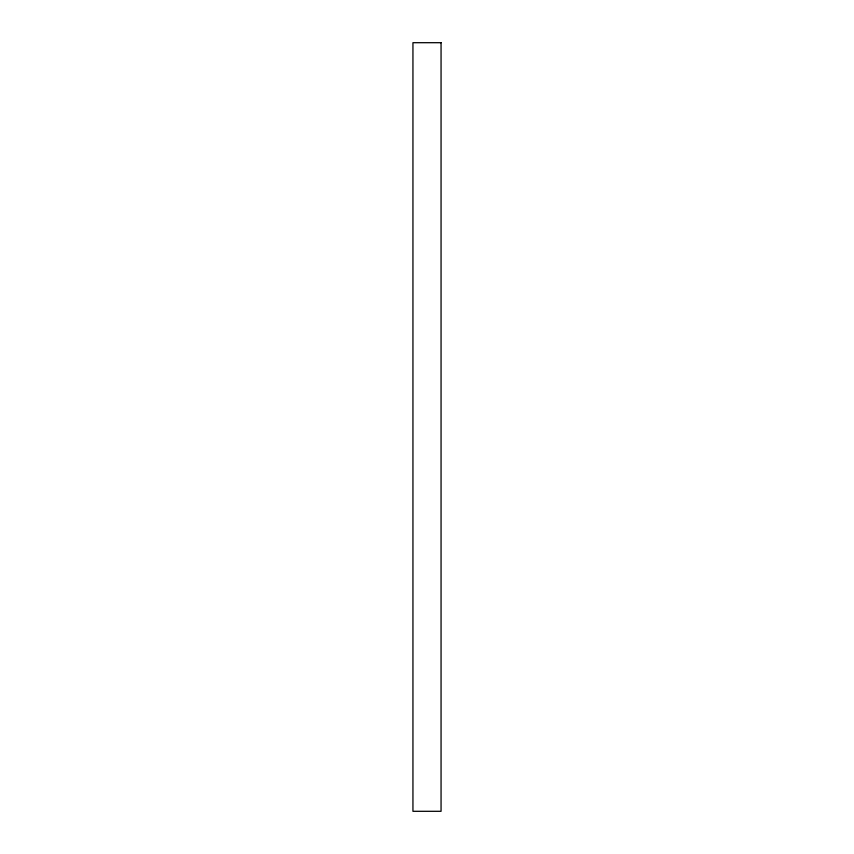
<?xml version="1.0" encoding="UTF-8"?>
<svg xmlns="http://www.w3.org/2000/svg" width="854" height="854" viewBox="0 0 854 854"><rect width="100%" height="100%" fill="white"/><g stroke="black" fill="none" stroke-linecap="round" stroke-linejoin="round"><path stroke-width="1.28" d="M441.059 42.7L412.941 42.7L412.941 811.3L441.059 811.3L441.059 42.7"/></g></svg>
